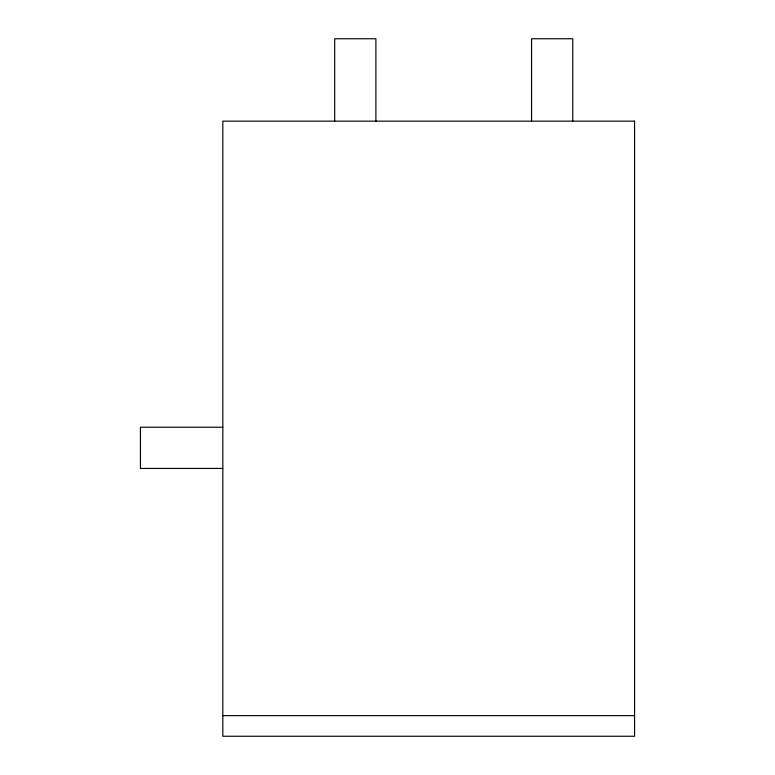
<?xml version="1.0" encoding="UTF-8"?>
<svg xmlns="http://www.w3.org/2000/svg" width="775" height="775" viewBox="0 0 775 775"><rect width="100%" height="100%" fill="white"/><g stroke="black" fill="none" stroke-linecap="round" stroke-linejoin="round"><path stroke-width="1.16" d="M222.832 427.228L140.43 427.228L140.43 468.439L222.832 468.439M222.832 715.645L634.57 715.645M572.764 121.152L572.764 38.75L531.563 38.75L531.563 121.152M375.894 121.152L375.894 38.75L334.693 38.75L334.693 121.152M634.57 121.152L222.832 121.152L222.832 736.25L634.57 736.25L634.57 121.152"/></g></svg>
